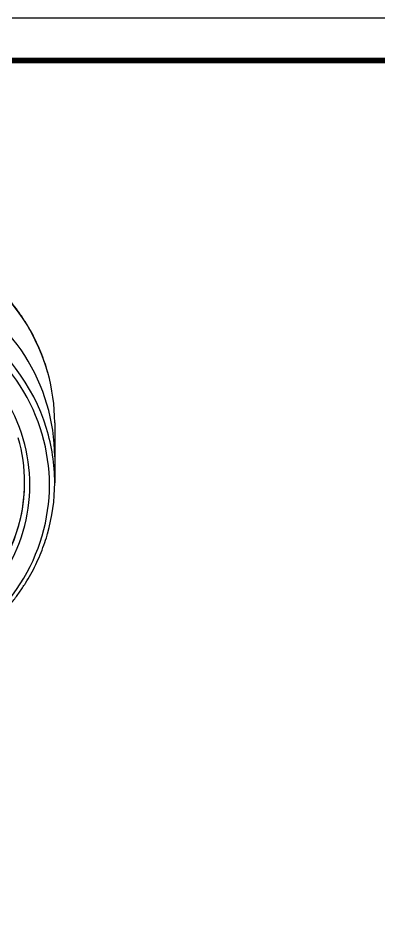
# Model space of a CAD drawing. Extents: x 0 to 474, y 0 to 347.
# Drawn here: x 137.8 to 206.8, y 173.6 to 347.3 of the extents above; entities that cross this region are included whole.
import ezdxf

# ---------------------------------------------------------------- set-up
doc = ezdxf.new("R2010")
doc.units = 0
doc.header["$LTSCALE"] = 10
doc.header["$MEASUREMENT"] = 0
doc.layers.get('0').update_dxf_attribs({"linetype": 'CONTINUOUS'})

msp = doc.modelspace()

# ---------------------------------------------------------------- linework, layer by layer
at = {"lineweight": -3, "ltscale": 0.4}
for p, q in [((144.83, 269.96), (144.83, 263.47)), ((144.83, 263.41), (144.83, 258.49))]:
    msp.add_line(p, q, dxfattribs=at)
at = {"ltscale": 0.5}
msp.add_lwpolyline([(0, 0), (473.93, 0), (473.93, 347.26), (0, 347.26)], close=True, dxfattribs=at)
at = {"color": 5, "linetype": 'ByBlock', "lineweight": 200, "const_width": 1.09}
msp.add_lwpolyline([(7.62, 14.87), (466.26, 14.87), (466.26, 339.19), (7.62, 339.19)], close=True, dxfattribs=at)
at = {"lineweight": -3, "ltscale": 0.4}
for centre, major_axis, start_param, end_param in [((102.08, 269.96), (42.75, 0), 0.250935, 1.570796), ((102.08, 263.41), (42.75, 0), 0, 3.141593), ((102.08, 263.41), (42.75, 0), 0, 3.141593), ((102.08, 258.49), (-42.75, 0), 3.412899, 4.712389), ((102.08, 258.06), (41.75, 0), 4.712389, 7.853982), ((102.08, 258.06), (-38, 0), 1.570796, 4.712389), ((102.08, 269.96), (42.75, 0), 0, 0.250935), ((102.08, 258.49), (-42.75, 0), 3.141593, 3.412899), ((102.08, 258.49), (37, 0), 0, 0.258617), ((102.08, 258.57), (37, 0), 3.141593, 6.283185), ((102.08, 258.49), (37, 0), 6.037699, 6.283185), ((102.08, 258.49), (-42.75, 0), 2.887516, 3.141593), ((102.08, 258.49), (37, 0), 4.712389, 6.037699)]:
    msp.add_ellipse(centre, major_axis=major_axis, ratio=0.906308, start_param=start_param, end_param=end_param, dxfattribs=at)
for points, knots in [([(143.48, 279.63), (143.48, 279.63), (143.31, 280.28), (142.89, 281.56), (142.19, 283.45), (141.37, 285.3), (140.46, 287.11), (139.44, 288.87), (138.32, 290.59), (137.11, 292.25), (135.81, 293.85), (134.42, 295.39), (132.94, 296.86), (131.38, 298.26), (129.75, 299.59), (128.04, 300.84), (126.26, 302.01), (124.42, 303.09), (122.52, 304.09), (120.57, 305), (118.57, 305.81), (116.52, 306.53), (114.44, 307.16), (112.32, 307.69), (110.18, 308.11), (108.01, 308.44), (105.83, 308.67), (103.85, 308.78), (102.6, 308.8), (102.08, 308.8)], [0, 0, 0, 0, 0.000252, 0.039058, 0.077869, 0.116686, 0.155508, 0.194338, 0.233175, 0.272019, 0.31087, 0.349728, 0.388594, 0.427466, 0.466345, 0.50523, 0.54412, 0.583016, 0.621916, 0.66082, 0.699728, 0.73864, 0.777554, 0.816471, 0.855389, 0.89431, 0.933232, 0.972155, 1, 1, 1, 1]), ([(102.08, 219.65), (102.46, 219.65), (103.58, 219.66), (105.43, 219.75), (107.61, 219.96), (109.78, 220.27), (111.93, 220.68), (114.05, 221.19), (116.14, 221.79), (118.19, 222.5), (120.2, 223.29), (122.17, 224.18), (124.08, 225.17), (125.93, 226.24), (127.72, 227.39), (129.44, 228.63), (131.09, 229.94), (132.66, 231.33), (134.16, 232.79), (135.57, 234.32), (136.89, 235.91), (138.11, 237.56), (139.25, 239.27), (140.28, 241.03), (141.22, 242.83), (142.05, 244.67), (142.77, 246.56), (143.23, 247.9), (143.42, 248.63), (143.44, 248.7)], [0, 0, 0, 0, 0.02071, 0.059724, 0.098741, 0.137759, 0.176776, 0.215792, 0.254808, 0.293822, 0.332834, 0.371845, 0.410852, 0.449857, 0.488857, 0.527854, 0.566846, 0.605833, 0.644814, 0.683789, 0.722757, 0.761718, 0.800672, 0.839618, 0.878556, 0.917486, 0.956409, 0.995325, 1, 1, 1, 1])]:
    msp.add_open_spline(points, degree=3, knots=knots, dxfattribs=at)

doc.saveas('drawing.dxf')
